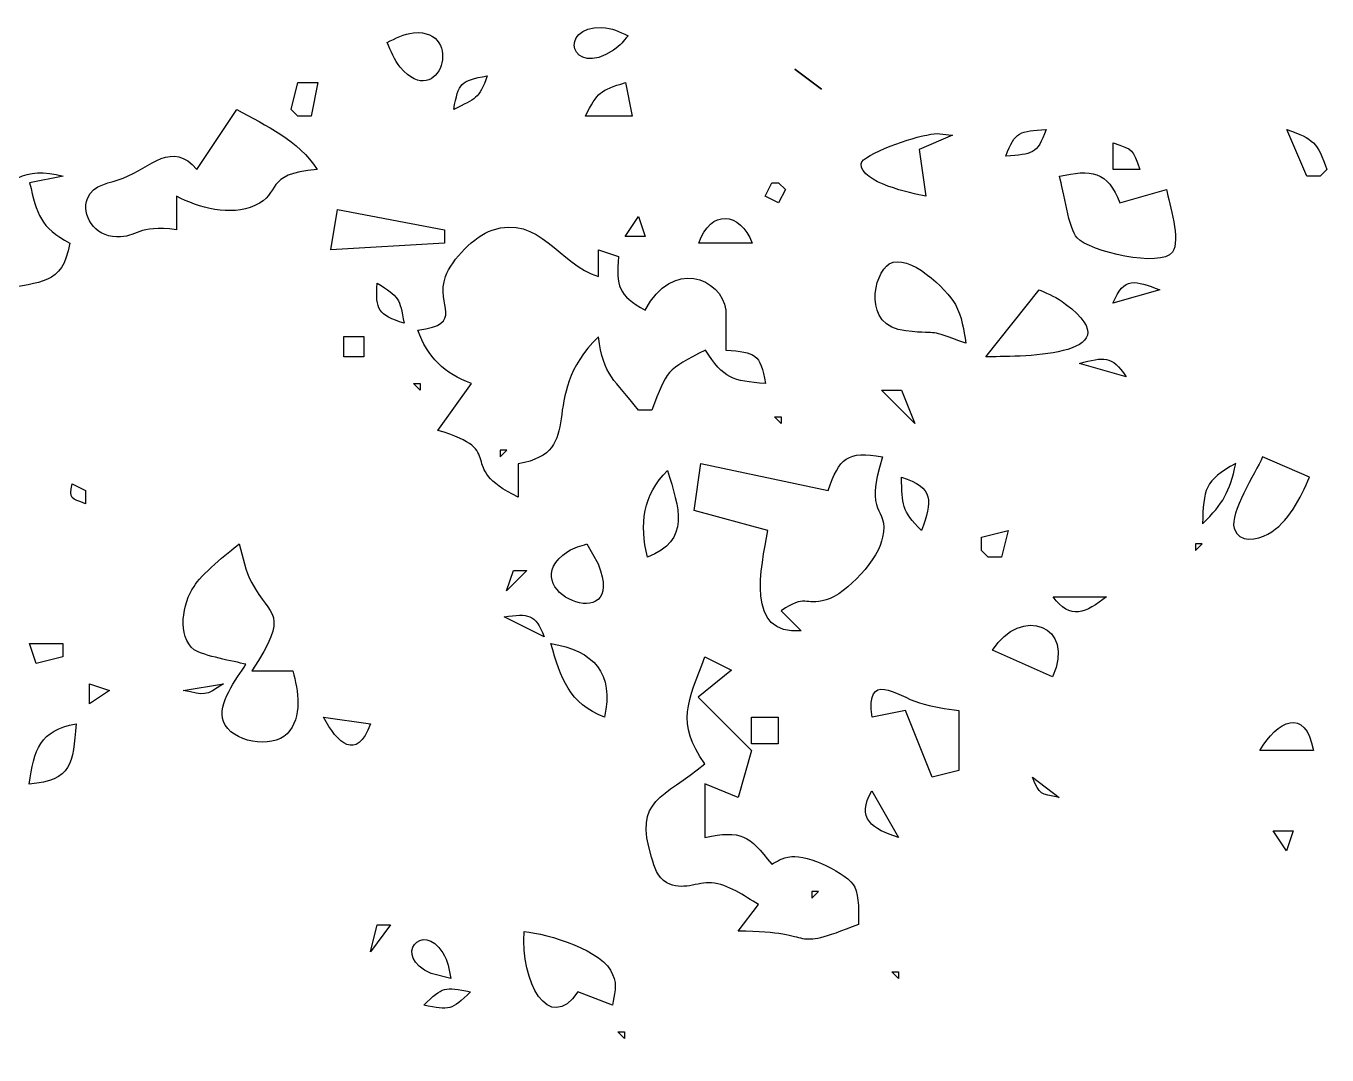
# Model space of a CAD drawing. Header units: centimetres. Extents: x -10.8 to 7.5, y -7.5 to 7.5.
# Drawn here: x 4.005 to 5.359, y 0.414 to 1.484 of the extents above; entities that cross this region are included whole.
import ezdxf

# ---------------------------------------------------------------- set-up
doc = ezdxf.new("R2010")
doc.units = ezdxf.units.CM
doc.header["$MEASUREMENT"] = 0
doc.layers.add('Layer 1', color=7, linetype='Continuous')

msp = doc.modelspace()

# ---------------------------------------------------------------- linework, layer by layer
at = {"layer": 'Layer 1'}
for points, knots in [([(4.39442, 1.44162), (4.43472, 1.39346), (4.46262, 1.48212), (4.40813, 1.47732), (4.40813, 1.47732), (4.39797, 1.47642), (4.38955, 1.47133), (4.38057, 1.4673), (4.38057, 1.4673), (4.38468, 1.45853), (4.38816, 1.44921), (4.39442, 1.44162)], [0, 0, 0, 0, 0.25, 0.25, 0.25, 0.25, 0.5, 0.5, 0.5, 0.5, 1, 1, 1, 1]), ([(4.60388, 1.48289), (4.55809, 1.48442), (4.57152, 1.42958), (4.61613, 1.45923), (4.61613, 1.45923), (4.62448, 1.4648), (4.62573, 1.46814), (4.63158, 1.47426), (4.63158, 1.47426), (4.6217, 1.47837), (4.6153, 1.48254), (4.60388, 1.48289)], [0, 0, 0, 0, 0.25, 0.25, 0.25, 0.25, 0.5, 0.5, 0.5, 0.5, 1, 1, 1, 1]), ([(4.80496, 1.43946), (4.80496, 1.43946), (4.8328, 1.41858), (4.8328, 1.41858), (4.8328, 1.41858), (4.8328, 1.41858), (4.80496, 1.43946), (4.80496, 1.43946)], [0, 0, 0, 0, 0.3333333, 0.3333333, 0.3333333, 0.3333333, 1, 1, 1, 1]), ([(4.28779, 1.4255), (4.28779, 1.4255), (4.28083, 1.39766), (4.28083, 1.39766), (4.28083, 1.39766), (4.28083, 1.39766), (4.28779, 1.3907), (4.28779, 1.3907), (4.28779, 1.3907), (4.28779, 1.3907), (4.30171, 1.3907), (4.30171, 1.3907), (4.30171, 1.3907), (4.30171, 1.3907), (4.30867, 1.4255), (4.30867, 1.4255), (4.30867, 1.4255), (4.30867, 1.4255), (4.28779, 1.4255), (4.28779, 1.4255)], [0, 0, 0, 0, 0.1666667, 0.1666667, 0.1666667, 0.1666667, 0.3333333, 0.3333333, 0.3333333, 0.3333333, 0.5, 0.5, 0.5, 0.5, 0.6666667, 0.6666667, 0.6666667, 0.6666667, 1, 1, 1, 1]), ([(4.45008, 1.39771), (4.4727, 1.40885), (4.47639, 1.40836), (4.48488, 1.43251), (4.48488, 1.43251), (4.45704, 1.42764), (4.45495, 1.42555), (4.45008, 1.39771)], [0, 0, 0, 0, 0.3333333, 0.3333333, 0.3333333, 0.3333333, 1, 1, 1, 1]), ([(4.58704, 1.3907), (4.58704, 1.3907), (4.63576, 1.3907), (4.63576, 1.3907), (4.63576, 1.3907), (4.63576, 1.3907), (4.6288, 1.4255), (4.6288, 1.4255), (4.6288, 1.4255), (4.60187, 1.41736), (4.59992, 1.41576), (4.58704, 1.3907)], [0, 0, 0, 0, 0.25, 0.25, 0.25, 0.25, 0.5, 0.5, 0.5, 0.5, 1, 1, 1, 1]), ([(4.18252, 1.33505), (4.1574, 1.36595), (4.13464, 1.33749), (4.10597, 1.326), (4.10597, 1.326), (4.09316, 1.32092), (4.07444, 1.31995), (4.06881, 1.30505), (4.06881, 1.30505), (4.06227, 1.28793), (4.07591, 1.26538), (4.09915, 1.26489), (4.09915, 1.26489), (4.12135, 1.2644), (4.12031, 1.27783), (4.16165, 1.27241), (4.16165, 1.27241), (4.16165, 1.27241), (4.16165, 1.30721), (4.16165, 1.30721), (4.16165, 1.30721), (4.18413, 1.29538), (4.21816, 1.28605), (4.24308, 1.29747), (4.24308, 1.29747), (4.27182, 1.31055), (4.25108, 1.33039), (4.3078, 1.33505), (4.3078, 1.33505), (4.28866, 1.36567), (4.25456, 1.38036), (4.22429, 1.39768), (4.22429, 1.39768), (4.22429, 1.39768), (4.18253, 1.33505), (4.18253, 1.33505), (4.18253, 1.33505), (4.18253, 1.33505), (4.18252, 1.33505), (4.18252, 1.33505)], [0, 0, 0, 0, 0.0909091, 0.0909091, 0.0909091, 0.0909091, 0.1818182, 0.1818182, 0.1818182, 0.1818182, 0.2727273, 0.2727273, 0.2727273, 0.2727273, 0.3636364, 0.3636364, 0.3636364, 0.3636364, 0.4545455, 0.4545455, 0.4545455, 0.4545455, 0.5454545, 0.5454545, 0.5454545, 0.5454545, 0.6363636, 0.6363636, 0.6363636, 0.6363636, 0.7272727, 0.7272727, 0.7272727, 0.7272727, 0.8181818, 0.8181818, 0.8181818, 0.8181818, 1, 1, 1, 1]), ([(4.94236, 1.37083), (4.93178, 1.36986), (4.87416, 1.35106), (4.87395, 1.34097), (4.87395, 1.34097), (4.87347, 1.32107), (4.92622, 1.31042), (4.94118, 1.30722), (4.94118, 1.30722), (4.94118, 1.30722), (4.93422, 1.35594), (4.93422, 1.35594), (4.93422, 1.35594), (4.93422, 1.35594), (4.96902, 1.37083), (4.96902, 1.37083), (4.96902, 1.37083), (4.95851, 1.37166), (4.95371, 1.37389), (4.94237, 1.37083), (4.94237, 1.37083), (4.94237, 1.37083), (4.94236, 1.37083), (4.94236, 1.37083)], [0, 0, 0, 0, 0.1428571, 0.1428571, 0.1428571, 0.1428571, 0.2857143, 0.2857143, 0.2857143, 0.2857143, 0.4285714, 0.4285714, 0.4285714, 0.4285714, 0.5714286, 0.5714286, 0.5714286, 0.5714286, 0.7142857, 0.7142857, 0.7142857, 0.7142857, 1, 1, 1, 1]), ([(5.02469, 1.34898), (5.0519, 1.35128), (5.05712, 1.35016), (5.06645, 1.37682), (5.06645, 1.37682), (5.03924, 1.37452), (5.03402, 1.37564), (5.02469, 1.34898)], [0, 0, 0, 0, 0.3333333, 0.3333333, 0.3333333, 0.3333333, 1, 1, 1, 1]), ([(5.31699, 1.37682), (5.31699, 1.37682), (5.33787, 1.3281), (5.33787, 1.3281), (5.33787, 1.3281), (5.33787, 1.3281), (5.35178, 1.3281), (5.35178, 1.3281), (5.35178, 1.3281), (5.35178, 1.3281), (5.35874, 1.33506), (5.35874, 1.33506), (5.35874, 1.33506), (5.34858, 1.36325), (5.34517, 1.36666), (5.31698, 1.37682), (5.31698, 1.37682), (5.31698, 1.37682), (5.31699, 1.37682), (5.31699, 1.37682)], [0, 0, 0, 0, 0.1666667, 0.1666667, 0.1666667, 0.1666667, 0.3333333, 0.3333333, 0.3333333, 0.3333333, 0.5, 0.5, 0.5, 0.5, 0.6666667, 0.6666667, 0.6666667, 0.6666667, 1, 1, 1, 1]), ([(5.13617, 1.3629), (5.13617, 1.3629), (5.13617, 1.33506), (5.13617, 1.33506), (5.13617, 1.33506), (5.13617, 1.33506), (5.16401, 1.33506), (5.16401, 1.33506), (5.16401, 1.33506), (5.15656, 1.35642), (5.15754, 1.35545), (5.13617, 1.3629)], [0, 0, 0, 0, 0.25, 0.25, 0.25, 0.25, 0.5, 0.5, 0.5, 0.5, 1, 1, 1, 1]), ([(3.98085, 1.2098), (4.01996, 1.21968), (4.04265, 1.21321), (4.05044, 1.25852), (4.05044, 1.25852), (4.01947, 1.27501), (4.01648, 1.28831), (4.00868, 1.32115), (4.00868, 1.32115), (4.00868, 1.32115), (4.04348, 1.32811), (4.04348, 1.32811), (4.04348, 1.32811), (3.96275, 1.3501), (3.96108, 1.26401), (3.98084, 1.2098), (3.98084, 1.2098), (3.98084, 1.2098), (3.98085, 1.2098), (3.98085, 1.2098)], [0, 0, 0, 0, 0.1666667, 0.1666667, 0.1666667, 0.1666667, 0.3333333, 0.3333333, 0.3333333, 0.3333333, 0.5, 0.5, 0.5, 0.5, 0.6666667, 0.6666667, 0.6666667, 0.6666667, 1, 1, 1, 1]), ([(5.08044, 1.32811), (5.08455, 1.31273), (5.09018, 1.27327), (5.09874, 1.26387), (5.09874, 1.26387), (5.11127, 1.25009), (5.1858, 1.23227), (5.19798, 1.24912), (5.19798, 1.24912), (5.20675, 1.26123), (5.19478, 1.29937), (5.19179, 1.31419), (5.19179, 1.31419), (5.19179, 1.31419), (5.14307, 1.30027), (5.14307, 1.30027), (5.14307, 1.30027), (5.13138, 1.33354), (5.11231, 1.33541), (5.08043, 1.32811), (5.08043, 1.32811), (5.08043, 1.32811), (5.08044, 1.32811), (5.08044, 1.32811)], [0, 0, 0, 0, 0.1428571, 0.1428571, 0.1428571, 0.1428571, 0.2857143, 0.2857143, 0.2857143, 0.2857143, 0.4285714, 0.4285714, 0.4285714, 0.4285714, 0.5714286, 0.5714286, 0.5714286, 0.5714286, 0.7142857, 0.7142857, 0.7142857, 0.7142857, 1, 1, 1, 1]), ([(4.78116, 1.32115), (4.78116, 1.32115), (4.7742, 1.30723), (4.7742, 1.30723), (4.7742, 1.30723), (4.7742, 1.30723), (4.78812, 1.30027), (4.78812, 1.30027), (4.78812, 1.30027), (4.78812, 1.30027), (4.79508, 1.31419), (4.79508, 1.31419), (4.79508, 1.31419), (4.79508, 1.31419), (4.78812, 1.32115), (4.78812, 1.32115), (4.78812, 1.32115), (4.78812, 1.32115), (4.78116, 1.32115), (4.78116, 1.32115)], [0, 0, 0, 0, 0.1666667, 0.1666667, 0.1666667, 0.1666667, 0.3333333, 0.3333333, 0.3333333, 0.3333333, 0.5, 0.5, 0.5, 0.5, 0.6666667, 0.6666667, 0.6666667, 0.6666667, 1, 1, 1, 1]), ([(4.32905, 1.29331), (4.32905, 1.29331), (4.32209, 1.25155), (4.32209, 1.25155), (4.32209, 1.25155), (4.32209, 1.25155), (4.4404, 1.25851), (4.4404, 1.25851), (4.4404, 1.25851), (4.4404, 1.25851), (4.4404, 1.27243), (4.4404, 1.27243), (4.4404, 1.27243), (4.4404, 1.27243), (4.32905, 1.29331), (4.32905, 1.29331)], [0, 0, 0, 0, 0.2, 0.2, 0.2, 0.2, 0.4, 0.4, 0.4, 0.4, 0.6, 0.6, 0.6, 0.6, 1, 1, 1, 1]), ([(4.48986, 1.27194), (4.47142, 1.26561), (4.4481, 1.24188), (4.44149, 1.22371), (4.44149, 1.22371), (4.43056, 1.1933), (4.46265, 1.17416), (4.41268, 1.16803), (4.41268, 1.16803), (4.42235, 1.13963), (4.44052, 1.12286), (4.46835, 1.11235), (4.46835, 1.11235), (4.46835, 1.11235), (4.43355, 1.06363), (4.43355, 1.06363), (4.43355, 1.06363), (4.50843, 1.04157), (4.44976, 1.02709), (4.51706, 0.99404), (4.51706, 0.99404), (4.51706, 0.99404), (4.51706, 1.02884), (4.51706, 1.02884), (4.51706, 1.02884), (4.59048, 1.04165), (4.53481, 1.09683), (4.60057, 1.16107), (4.60057, 1.16107), (4.60544, 1.12015), (4.6179, 1.11639), (4.64233, 1.08452), (4.64233, 1.08452), (4.64233, 1.08452), (4.65626, 1.08453), (4.65626, 1.08453), (4.65626, 1.08453), (4.67164, 1.12629), (4.6715, 1.12657), (4.71194, 1.14716), (4.71194, 1.14716), (4.73115, 1.11737), (4.73985, 1.11487), (4.77457, 1.11236), (4.77457, 1.11236), (4.76907, 1.14382), (4.76371, 1.14458), (4.7333, 1.14716), (4.7333, 1.14716), (4.7333, 1.14716), (4.7333, 1.18871), (4.7333, 1.18871), (4.7333, 1.18871), (4.72864, 1.2226), (4.67679, 1.24244), (4.6493, 1.18871), (4.6493, 1.18871), (4.62111, 1.20444), (4.61903, 1.21321), (4.62146, 1.24459), (4.62146, 1.24459), (4.62146, 1.24459), (4.60058, 1.25155), (4.60058, 1.25155), (4.60058, 1.25155), (4.60058, 1.25155), (4.60058, 1.22371), (4.60058, 1.22371), (4.60058, 1.22371), (4.56001, 1.23596), (4.53899, 1.28878), (4.48986, 1.27194)], [0, 0, 0, 0, 0.0526316, 0.0526316, 0.0526316, 0.0526316, 0.1052632, 0.1052632, 0.1052632, 0.1052632, 0.1578947, 0.1578947, 0.1578947, 0.1578947, 0.2105263, 0.2105263, 0.2105263, 0.2105263, 0.2631579, 0.2631579, 0.2631579, 0.2631579, 0.3157895, 0.3157895, 0.3157895, 0.3157895, 0.3684211, 0.3684211, 0.3684211, 0.3684211, 0.4210526, 0.4210526, 0.4210526, 0.4210526, 0.4736842, 0.4736842, 0.4736842, 0.4736842, 0.5263158, 0.5263158, 0.5263158, 0.5263158, 0.5789474, 0.5789474, 0.5789474, 0.5789474, 0.6315789, 0.6315789, 0.6315789, 0.6315789, 0.6842105, 0.6842105, 0.6842105, 0.6842105, 0.7368421, 0.7368421, 0.7368421, 0.7368421, 0.7894737, 0.7894737, 0.7894737, 0.7894737, 0.8421053, 0.8421053, 0.8421053, 0.8421053, 0.8947368, 0.8947368, 0.8947368, 0.8947368, 1, 1, 1, 1]), ([(4.62837, 1.26547), (4.62837, 1.26547), (4.64925, 1.26547), (4.64925, 1.26547), (4.64925, 1.26547), (4.64925, 1.26547), (4.64229, 1.28635), (4.64229, 1.28635), (4.64229, 1.28635), (4.64229, 1.28635), (4.62837, 1.26547), (4.62837, 1.26547)], [0, 0, 0, 0, 0.25, 0.25, 0.25, 0.25, 0.5, 0.5, 0.5, 0.5, 1, 1, 1, 1]), ([(4.70492, 1.25851), (4.70492, 1.25851), (4.7606, 1.25851), (4.7606, 1.25851), (4.7606, 1.25851), (4.7478, 1.29129), (4.71738, 1.294), (4.70493, 1.25851), (4.70493, 1.25851), (4.70493, 1.25851), (4.70492, 1.25851), (4.70492, 1.25851)], [0, 0, 0, 0, 0.25, 0.25, 0.25, 0.25, 0.5, 0.5, 0.5, 0.5, 1, 1, 1, 1]), ([(4.972, 1.19449), (4.96309, 1.21077), (4.92328, 1.24884), (4.90324, 1.2368), (4.90324, 1.2368), (4.88716, 1.22713), (4.87429, 1.17201), (4.92043, 1.16707), (4.92043, 1.16707), (4.95989, 1.16282), (4.93978, 1.17006), (4.98293, 1.1542), (4.98293, 1.1542), (4.9807, 1.16812), (4.97896, 1.1819), (4.972, 1.1945), (4.972, 1.1945), (4.972, 1.1945), (4.972, 1.19449), (4.972, 1.19449)], [0, 0, 0, 0, 0.1666667, 0.1666667, 0.1666667, 0.1666667, 0.3333333, 0.3333333, 0.3333333, 0.3333333, 0.5, 0.5, 0.5, 0.5, 0.6666667, 0.6666667, 0.6666667, 0.6666667, 1, 1, 1, 1]), ([(5.13602, 1.19595), (5.13602, 1.19595), (5.18474, 1.20987), (5.18474, 1.20987), (5.18474, 1.20987), (5.1592, 1.2194), (5.1473, 1.22435), (5.13602, 1.19595)], [0, 0, 0, 0, 0.3333333, 0.3333333, 0.3333333, 0.3333333, 1, 1, 1, 1]), ([(4.37043, 1.21683), (4.36834, 1.18851), (4.37127, 1.18405), (4.39827, 1.17507), (4.39827, 1.17507), (4.39375, 1.20159), (4.39305, 1.20235), (4.37043, 1.21683)], [0, 0, 0, 0, 0.3333333, 0.3333333, 0.3333333, 0.3333333, 1, 1, 1, 1]), ([(5.08679, 1.19505), (5.07698, 1.2025), (5.07016, 1.205), (5.05937, 1.20987), (5.05937, 1.20987), (5.05937, 1.20987), (5.0037, 1.14028), (5.0037, 1.14028), (5.0037, 1.14028), (5.03307, 1.14028), (5.1614, 1.13889), (5.0868, 1.19505), (5.0868, 1.19505), (5.0868, 1.19505), (5.08679, 1.19505), (5.08679, 1.19505)], [0, 0, 0, 0, 0.2, 0.2, 0.2, 0.2, 0.4, 0.4, 0.4, 0.4, 0.6, 0.6, 0.6, 0.6, 1, 1, 1, 1]), ([(4.33555, 1.16115), (4.33555, 1.16115), (4.33555, 1.14027), (4.33555, 1.14027), (4.33555, 1.14027), (4.33555, 1.14027), (4.35643, 1.14028), (4.35643, 1.14028), (4.35643, 1.14028), (4.35643, 1.14028), (4.35643, 1.16116), (4.35643, 1.16116), (4.35643, 1.16116), (4.35643, 1.16116), (4.33555, 1.16115), (4.33555, 1.16115)], [0, 0, 0, 0, 0.2, 0.2, 0.2, 0.2, 0.4, 0.4, 0.4, 0.4, 0.6, 0.6, 0.6, 0.6, 1, 1, 1, 1]), ([(5.10107, 1.13332), (5.10107, 1.13332), (5.14978, 1.1194), (5.14978, 1.1194), (5.14978, 1.1194), (5.13419, 1.14258), (5.12681, 1.13979), (5.10107, 1.13332)], [0, 0, 0, 0, 0.3333333, 0.3333333, 0.3333333, 0.3333333, 1, 1, 1, 1]), ([(4.40796, 1.11248), (4.40796, 1.11248), (4.41492, 1.10552), (4.41492, 1.10552), (4.41492, 1.10552), (4.41492, 1.10552), (4.41492, 1.11248), (4.41492, 1.11248), (4.41492, 1.11248), (4.41492, 1.11248), (4.40796, 1.11248), (4.40796, 1.11248)], [0, 0, 0, 0, 0.25, 0.25, 0.25, 0.25, 0.5, 0.5, 0.5, 0.5, 1, 1, 1, 1]), ([(4.89521, 1.10552), (4.89521, 1.10552), (4.93001, 1.07072), (4.93001, 1.07072), (4.93001, 1.07072), (4.93001, 1.07072), (4.91609, 1.10552), (4.91609, 1.10552), (4.91609, 1.10552), (4.91609, 1.10552), (4.89521, 1.10552), (4.89521, 1.10552)], [0, 0, 0, 0, 0.25, 0.25, 0.25, 0.25, 0.5, 0.5, 0.5, 0.5, 1, 1, 1, 1]), ([(4.78385, 1.07768), (4.78385, 1.07768), (4.79081, 1.07072), (4.79081, 1.07072), (4.79081, 1.07072), (4.79081, 1.07072), (4.79081, 1.07768), (4.79081, 1.07768), (4.79081, 1.07768), (4.79081, 1.07768), (4.78385, 1.07768), (4.78385, 1.07768)], [0, 0, 0, 0, 0.25, 0.25, 0.25, 0.25, 0.5, 0.5, 0.5, 0.5, 1, 1, 1, 1]), ([(4.50542, 1.04288), (4.50542, 1.04288), (4.49846, 1.03592), (4.49846, 1.03592), (4.49846, 1.03592), (4.49846, 1.03592), (4.49846, 1.04288), (4.49846, 1.04288), (4.49846, 1.04288), (4.49846, 1.04288), (4.50542, 1.04288), (4.50542, 1.04288)], [0, 0, 0, 0, 0.25, 0.25, 0.25, 0.25, 0.5, 0.5, 0.5, 0.5, 1, 1, 1, 1]), ([(4.83952, 1.00113), (4.83952, 1.00113), (4.70729, 1.02897), (4.70729, 1.02897), (4.70729, 1.02897), (4.70729, 1.02897), (4.70033, 0.98025), (4.70033, 0.98025), (4.70033, 0.98025), (4.70033, 0.98025), (4.77688, 0.95937), (4.77688, 0.95937), (4.77688, 0.95937), (4.76999, 0.92109), (4.75294, 0.85004), (4.81168, 0.85498), (4.81168, 0.85498), (4.81168, 0.85498), (4.7908, 0.87586), (4.7908, 0.87586), (4.7908, 0.87586), (4.81641, 0.89354), (4.81467, 0.88066), (4.83757, 0.8872), (4.83757, 0.8872), (4.8588, 0.89319), (4.89325, 0.93084), (4.89624, 0.95241), (4.89624, 0.95241), (4.90341, 0.98589), (4.8755, 0.97294), (4.89624, 1.03592), (4.89624, 1.03592), (4.85949, 1.04323), (4.85128, 1.03439), (4.83952, 1.00112), (4.83952, 1.00112), (4.83952, 1.00112), (4.83952, 1.00113), (4.83952, 1.00113)], [0, 0, 0, 0, 0.0909091, 0.0909091, 0.0909091, 0.0909091, 0.1818182, 0.1818182, 0.1818182, 0.1818182, 0.2727273, 0.2727273, 0.2727273, 0.2727273, 0.3636364, 0.3636364, 0.3636364, 0.3636364, 0.4545455, 0.4545455, 0.4545455, 0.4545455, 0.5454545, 0.5454545, 0.5454545, 0.5454545, 0.6363636, 0.6363636, 0.6363636, 0.6363636, 0.7272727, 0.7272727, 0.7272727, 0.7272727, 0.8181818, 0.8181818, 0.8181818, 0.8181818, 1, 1, 1, 1]), ([(5.26397, 1.02896), (5.25673, 0.99869), (5.25137, 0.98818), (5.22917, 0.96633), (5.22917, 0.96633), (5.23042, 1.00168), (5.23098, 1.01198), (5.26397, 1.02896)], [0, 0, 0, 0, 0.3333333, 0.3333333, 0.3333333, 0.3333333, 1, 1, 1, 1]), ([(5.34048, 1.01505), (5.33143, 0.99355), (5.31884, 0.96738), (5.29733, 0.95569), (5.29733, 0.95569), (5.2862, 0.94964), (5.26713, 0.94574), (5.26212, 0.96168), (5.26212, 0.96168), (5.25725, 0.9772), (5.28425, 1.01923), (5.29177, 1.03594), (5.29177, 1.03594), (5.29177, 1.03594), (5.34049, 1.01506), (5.34049, 1.01506), (5.34049, 1.01506), (5.34049, 1.01506), (5.34048, 1.01505), (5.34048, 1.01505)], [0, 0, 0, 0, 0.1666667, 0.1666667, 0.1666667, 0.1666667, 0.3333333, 0.3333333, 0.3333333, 0.3333333, 0.5, 0.5, 0.5, 0.5, 0.6666667, 0.6666667, 0.6666667, 0.6666667, 1, 1, 1, 1]), ([(4.65155, 0.93153), (4.697, 0.94907), (4.68433, 0.9831), (4.67243, 1.022), (4.67243, 1.022), (4.64661, 0.99597), (4.64327, 0.96632), (4.65155, 0.93153)], [0, 0, 0, 0, 0.3333333, 0.3333333, 0.3333333, 0.3333333, 1, 1, 1, 1]), ([(4.06682, 0.98721), (4.06682, 0.98721), (4.06682, 1.00113), (4.06682, 1.00113), (4.06682, 1.00113), (4.06682, 1.00113), (4.0529, 1.00809), (4.0529, 1.00809), (4.0529, 1.00809), (4.04928, 0.99187), (4.05206, 0.99299), (4.06682, 0.98721)], [0, 0, 0, 0, 0.25, 0.25, 0.25, 0.25, 0.5, 0.5, 0.5, 0.5, 1, 1, 1, 1]), ([(4.91596, 1.01504), (4.91701, 0.98567), (4.91568, 0.9808), (4.93684, 0.95936), (4.93684, 0.95936), (4.94797, 0.99054), (4.9502, 1.00355), (4.91596, 1.01504)], [0, 0, 0, 0, 0.3333333, 0.3333333, 0.3333333, 0.3333333, 1, 1, 1, 1]), ([(4.99928, 0.95241), (4.99928, 0.95241), (4.99928, 0.93849), (4.99928, 0.93849), (4.99928, 0.93849), (4.99928, 0.93849), (5.00624, 0.93153), (5.00624, 0.93153), (5.00624, 0.93153), (5.00624, 0.93153), (5.02016, 0.93153), (5.02016, 0.93153), (5.02016, 0.93153), (5.02016, 0.93153), (5.02712, 0.95937), (5.02712, 0.95937), (5.02712, 0.95937), (5.02712, 0.95937), (4.99928, 0.95241), (4.99928, 0.95241)], [0, 0, 0, 0, 0.1666667, 0.1666667, 0.1666667, 0.1666667, 0.3333333, 0.3333333, 0.3333333, 0.3333333, 0.5, 0.5, 0.5, 0.5, 0.6666667, 0.6666667, 0.6666667, 0.6666667, 1, 1, 1, 1]), ([(4.17979, 0.90119), (4.16754, 0.88428), (4.16218, 0.84885), (4.17979, 0.83528), (4.17979, 0.83528), (4.19044, 0.8286), (4.22085, 0.82345), (4.23372, 0.82018), (4.23372, 0.82018), (4.22419, 0.80515), (4.20331, 0.77905), (4.21027, 0.76047), (4.21027, 0.76047), (4.2182, 0.73924), (4.26114, 0.7318), (4.27652, 0.7478), (4.27652, 0.7478), (4.29315, 0.7652), (4.28807, 0.79283), (4.28243, 0.81322), (4.28243, 0.81322), (4.28243, 0.81322), (4.24006, 0.81322), (4.24006, 0.81322), (4.24006, 0.81322), (4.28036, 0.87544), (4.25906, 0.86799), (4.24006, 0.90488), (4.24006, 0.90488), (4.23296, 0.91713), (4.2306, 0.93209), (4.22677, 0.94545), (4.22677, 0.94545), (4.21501, 0.93612), (4.18613, 0.91295), (4.17979, 0.90119)], [0, 0, 0, 0, 0.1, 0.1, 0.1, 0.1, 0.2, 0.2, 0.2, 0.2, 0.3, 0.3, 0.3, 0.3, 0.4, 0.4, 0.4, 0.4, 0.5, 0.5, 0.5, 0.5, 0.6, 0.6, 0.6, 0.6, 0.7, 0.7, 0.7, 0.7, 0.8, 0.8, 0.8, 0.8, 1, 1, 1, 1]), ([(4.56882, 0.93759), (4.5073, 0.89764), (4.63215, 0.84545), (4.60035, 0.92458), (4.60035, 0.92458), (4.60035, 0.92458), (4.58866, 0.94546), (4.58866, 0.94546), (4.58866, 0.94546), (4.58135, 0.94289), (4.57599, 0.94226), (4.56883, 0.9376), (4.56883, 0.9376), (4.56883, 0.9376), (4.56882, 0.93759), (4.56882, 0.93759)], [0, 0, 0, 0, 0.2, 0.2, 0.2, 0.2, 0.4, 0.4, 0.4, 0.4, 0.6, 0.6, 0.6, 0.6, 1, 1, 1, 1]), ([(5.22886, 0.94545), (5.22886, 0.94545), (5.2219, 0.93849), (5.2219, 0.93849), (5.2219, 0.93849), (5.2219, 0.93849), (5.2219, 0.94545), (5.2219, 0.94545), (5.2219, 0.94545), (5.2219, 0.94545), (5.22886, 0.94545), (5.22886, 0.94545)], [0, 0, 0, 0, 0.25, 0.25, 0.25, 0.25, 0.5, 0.5, 0.5, 0.5, 1, 1, 1, 1]), ([(4.51203, 0.91761), (4.51203, 0.91761), (4.50507, 0.89673), (4.50507, 0.89673), (4.50507, 0.89673), (4.50507, 0.89673), (4.52595, 0.91761), (4.52595, 0.91761), (4.52595, 0.91761), (4.52595, 0.91761), (4.51203, 0.91761), (4.51203, 0.91761)], [0, 0, 0, 0, 0.25, 0.25, 0.25, 0.25, 0.5, 0.5, 0.5, 0.5, 1, 1, 1, 1]), ([(5.01063, 0.83482), (5.01063, 0.83482), (5.07326, 0.80698), (5.07326, 0.80698), (5.07326, 0.80698), (5.09741, 0.86085), (5.04048, 0.88152), (5.01063, 0.83482)], [0, 0, 0, 0, 0.3333333, 0.3333333, 0.3333333, 0.3333333, 1, 1, 1, 1]), ([(5.07363, 0.89053), (5.09152, 0.86555), (5.10808, 0.87362), (5.12931, 0.89053), (5.12931, 0.89053), (5.12931, 0.89053), (5.07363, 0.89053), (5.07363, 0.89053)], [0, 0, 0, 0, 0.3333333, 0.3333333, 0.3333333, 0.3333333, 1, 1, 1, 1]), ([(4.50252, 0.86962), (4.50252, 0.86962), (4.54428, 0.84874), (4.54428, 0.84874), (4.54428, 0.84874), (4.53454, 0.87352), (4.52779, 0.87268), (4.50252, 0.86962)], [0, 0, 0, 0, 0.3333333, 0.3333333, 0.3333333, 0.3333333, 1, 1, 1, 1]), ([(4.00848, 0.84173), (4.00848, 0.84173), (4.01544, 0.82085), (4.01544, 0.82085), (4.01544, 0.82085), (4.01544, 0.82085), (4.04328, 0.82781), (4.04328, 0.82781), (4.04328, 0.82781), (4.04328, 0.82781), (4.04328, 0.84173), (4.04328, 0.84173), (4.04328, 0.84173), (4.04328, 0.84173), (4.00848, 0.84173), (4.00848, 0.84173)], [0, 0, 0, 0, 0.2, 0.2, 0.2, 0.2, 0.4, 0.4, 0.4, 0.4, 0.6, 0.6, 0.6, 0.6, 1, 1, 1, 1]), ([(4.55119, 0.84173), (4.56142, 0.80582), (4.57012, 0.77916), (4.60686, 0.76518), (4.60686, 0.76518), (4.61709, 0.81069), (4.59579, 0.8345), (4.55119, 0.84173)], [0, 0, 0, 0, 0.3333333, 0.3333333, 0.3333333, 0.3333333, 1, 1, 1, 1]), ([(4.71133, 0.82782), (4.69386, 0.78112), (4.68092, 0.75969), (4.71133, 0.71647), (4.71133, 0.71647), (4.6686, 0.68098), (4.63693, 0.68028), (4.65586, 0.61932), (4.65586, 0.61932), (4.6592, 0.60874), (4.66129, 0.59886), (4.6718, 0.59273), (4.6718, 0.59273), (4.68739, 0.58389), (4.70374, 0.5937), (4.71829, 0.59273), (4.71829, 0.59273), (4.73534, 0.59141), (4.7526, 0.57895), (4.767, 0.57032), (4.767, 0.57032), (4.767, 0.57032), (4.74612, 0.54248), (4.74612, 0.54248), (4.74612, 0.54248), (4.83513, 0.54213), (4.79414, 0.51944), (4.87138, 0.54944), (4.87138, 0.54944), (4.87124, 0.56009), (4.87201, 0.57881), (4.86741, 0.5882), (4.86741, 0.5882), (4.8601, 0.60316), (4.81772, 0.62188), (4.80178, 0.62021), (4.80178, 0.62021), (4.79037, 0.61896), (4.78647, 0.61457), (4.7809, 0.61207), (4.7809, 0.61207), (4.75717, 0.64248), (4.74937, 0.64784), (4.71131, 0.63991), (4.71131, 0.63991), (4.71131, 0.63991), (4.71131, 0.69559), (4.71131, 0.69559), (4.71131, 0.69559), (4.71131, 0.69559), (4.74611, 0.68167), (4.74611, 0.68167), (4.74611, 0.68167), (4.74611, 0.68167), (4.76003, 0.73039), (4.76003, 0.73039), (4.76003, 0.73039), (4.76003, 0.73039), (4.70435, 0.78607), (4.70435, 0.78607), (4.70435, 0.78607), (4.70435, 0.78607), (4.73915, 0.81391), (4.73915, 0.81391), (4.73915, 0.81391), (4.73915, 0.81391), (4.71131, 0.82783), (4.71131, 0.82783), (4.71131, 0.82783), (4.71131, 0.82783), (4.71133, 0.82782), (4.71133, 0.82782)], [0, 0, 0, 0, 0.0526316, 0.0526316, 0.0526316, 0.0526316, 0.1052632, 0.1052632, 0.1052632, 0.1052632, 0.1578947, 0.1578947, 0.1578947, 0.1578947, 0.2105263, 0.2105263, 0.2105263, 0.2105263, 0.2631579, 0.2631579, 0.2631579, 0.2631579, 0.3157895, 0.3157895, 0.3157895, 0.3157895, 0.3684211, 0.3684211, 0.3684211, 0.3684211, 0.4210526, 0.4210526, 0.4210526, 0.4210526, 0.4736842, 0.4736842, 0.4736842, 0.4736842, 0.5263158, 0.5263158, 0.5263158, 0.5263158, 0.5789474, 0.5789474, 0.5789474, 0.5789474, 0.6315789, 0.6315789, 0.6315789, 0.6315789, 0.6842105, 0.6842105, 0.6842105, 0.6842105, 0.7368421, 0.7368421, 0.7368421, 0.7368421, 0.7894737, 0.7894737, 0.7894737, 0.7894737, 0.8421053, 0.8421053, 0.8421053, 0.8421053, 0.8947368, 0.8947368, 0.8947368, 0.8947368, 1, 1, 1, 1]), ([(4.93466, 0.78), (4.90981, 0.788), (4.87871, 0.81424), (4.88532, 0.76518), (4.88532, 0.76518), (4.88532, 0.76518), (4.92012, 0.77214), (4.92012, 0.77214), (4.92012, 0.77214), (4.92012, 0.77214), (4.94796, 0.70255), (4.94796, 0.70255), (4.94796, 0.70255), (4.94796, 0.70255), (4.9758, 0.70951), (4.9758, 0.70951), (4.9758, 0.70951), (4.9758, 0.70951), (4.9758, 0.77214), (4.9758, 0.77214), (4.9758, 0.77214), (4.96195, 0.77402), (4.94803, 0.77569), (4.93467, 0.78), (4.93467, 0.78), (4.93467, 0.78), (4.93466, 0.78), (4.93466, 0.78)], [0, 0, 0, 0, 0.125, 0.125, 0.125, 0.125, 0.25, 0.25, 0.25, 0.25, 0.375, 0.375, 0.375, 0.375, 0.5, 0.5, 0.5, 0.5, 0.625, 0.625, 0.625, 0.625, 0.75, 0.75, 0.75, 0.75, 1, 1, 1, 1]), ([(4.07106, 0.79998), (4.07106, 0.79998), (4.07106, 0.7791), (4.07106, 0.7791), (4.07106, 0.7791), (4.07106, 0.7791), (4.09194, 0.79302), (4.09194, 0.79302), (4.09194, 0.79302), (4.09194, 0.79302), (4.07106, 0.79998), (4.07106, 0.79998)], [0, 0, 0, 0, 0.25, 0.25, 0.25, 0.25, 0.5, 0.5, 0.5, 0.5, 1, 1, 1, 1]), ([(4.16851, 0.79302), (4.1912, 0.78815), (4.19113, 0.78662), (4.21027, 0.79998), (4.21027, 0.79998), (4.21027, 0.79998), (4.16851, 0.79302), (4.16851, 0.79302)], [0, 0, 0, 0, 0.3333333, 0.3333333, 0.3333333, 0.3333333, 1, 1, 1, 1]), ([(5.28887, 0.73038), (5.28887, 0.73038), (5.34455, 0.73038), (5.34455, 0.73038), (5.34455, 0.73038), (5.33655, 0.77652), (5.30648, 0.76128), (5.28888, 0.73038), (5.28888, 0.73038), (5.28888, 0.73038), (5.28887, 0.73038), (5.28887, 0.73038)], [0, 0, 0, 0, 0.25, 0.25, 0.25, 0.25, 0.5, 0.5, 0.5, 0.5, 1, 1, 1, 1]), ([(4.00828, 0.69558), (4.05324, 0.69934), (4.05345, 0.71646), (4.057, 0.75821), (4.057, 0.75821), (4.01928, 0.75181), (4.01316, 0.73093), (4.00828, 0.69558)], [0, 0, 0, 0, 0.3333333, 0.3333333, 0.3333333, 0.3333333, 1, 1, 1, 1]), ([(4.31455, 0.76518), (4.32854, 0.73811), (4.34921, 0.71862), (4.36327, 0.75822), (4.36327, 0.75822), (4.36327, 0.75822), (4.31455, 0.76518), (4.31455, 0.76518)], [0, 0, 0, 0, 0.3333333, 0.3333333, 0.3333333, 0.3333333, 1, 1, 1, 1]), ([(4.75995, 0.76518), (4.75995, 0.76518), (4.75995, 0.73734), (4.75995, 0.73734), (4.75995, 0.73734), (4.75995, 0.73734), (4.78779, 0.73734), (4.78779, 0.73734), (4.78779, 0.73734), (4.78779, 0.73734), (4.78779, 0.76518), (4.78779, 0.76518), (4.78779, 0.76518), (4.78779, 0.76518), (4.75995, 0.76518), (4.75995, 0.76518)], [0, 0, 0, 0, 0.2, 0.2, 0.2, 0.2, 0.4, 0.4, 0.4, 0.4, 0.6, 0.6, 0.6, 0.6, 1, 1, 1, 1]), ([(5.05213, 0.70254), (5.05999, 0.68368), (5.05999, 0.68549), (5.07997, 0.68166), (5.07997, 0.68166), (5.07997, 0.68166), (5.05213, 0.70254), (5.05213, 0.70254)], [0, 0, 0, 0, 0.3333333, 0.3333333, 0.3333333, 0.3333333, 1, 1, 1, 1]), ([(4.91294, 0.63991), (4.91294, 0.63991), (4.8851, 0.68863), (4.8851, 0.68863), (4.8851, 0.68863), (4.86833, 0.65954), (4.88573, 0.64841), (4.91294, 0.63991)], [0, 0, 0, 0, 0.3333333, 0.3333333, 0.3333333, 0.3333333, 1, 1, 1, 1]), ([(5.30267, 0.64686), (5.30267, 0.64686), (5.31659, 0.62598), (5.31659, 0.62598), (5.31659, 0.62598), (5.31659, 0.62598), (5.32355, 0.64686), (5.32355, 0.64686), (5.32355, 0.64686), (5.32355, 0.64686), (5.30267, 0.64686), (5.30267, 0.64686)], [0, 0, 0, 0, 0.25, 0.25, 0.25, 0.25, 0.5, 0.5, 0.5, 0.5, 1, 1, 1, 1]), ([(3.48041, 0.23598), (3.4532, 0.27941), (3.38173, 0.29416), (3.32925, 0.34093), (3.32925, 0.34093), (3.2813, 0.38359), (3.28694, 0.39855), (3.25889, 0.43022), (3.25889, 0.43022), (3.23342, 0.45903), (3.21512, 0.45423), (3.19793, 0.47079), (3.19793, 0.47079), (3.19125, 0.47719), (3.1664, 0.52716), (3.1172, 0.56794), (3.1172, 0.56794), (3.07231, 0.6051), (2.96368, 0.61373), (2.90869, 0.59814), (2.90869, 0.59814), (2.90869, 0.59814), (2.93653, 0.53551), (2.93653, 0.53551), (2.93653, 0.53551), (2.85977, 0.56745), (2.85309, 0.52876), (2.82226, 0.51985), (2.82226, 0.51985), (2.80563, 0.51338), (2.79735, 0.52326), (2.77647, 0.51985), (2.77647, 0.51985), (2.77647, 0.51985), (2.74863, 0.51338), (2.74863, 0.51338), (2.74863, 0.51338), (2.683, 0.49563), (2.72163, 0.49932), (2.67904, 0.47288), (2.67904, 0.47288), (2.67904, 0.47288), (2.686, 0.50768), (2.686, 0.50768), (2.686, 0.50768), (2.65232, 0.49174), (2.65475, 0.48186), (2.61641, 0.49376), (2.61641, 0.49376), (2.60994, 0.44268), (2.65636, 0.36835), (2.69498, 0.33627), (2.69498, 0.33627), (2.73869, 0.30001), (2.76492, 0.29076), (2.79735, 0.34065), (2.79735, 0.34065), (2.81301, 0.29159), (2.86145, 0.30982), (2.90174, 0.31977), (2.90174, 0.31977), (2.88921, 0.30481), (2.87126, 0.28671), (2.8785, 0.26514), (2.8785, 0.26514), (2.8879, 0.23688), (2.93014, 0.23751), (2.95046, 0.25018), (2.95046, 0.25018), (2.95046, 0.25018), (2.91566, 0.28498), (2.91566, 0.28498), (2.91566, 0.28498), (2.91566, 0.28498), (2.93654, 0.2641), (2.93654, 0.2641), (2.93654, 0.2641), (2.93654, 0.2641), (3.02701, 0.27802), (3.02701, 0.27802), (3.02701, 0.27802), (2.99646, 0.22415), (2.97161, 0.26327), (2.95046, 0.20843), (2.95046, 0.20843), (2.95046, 0.20843), (2.91566, 0.21539), (2.91566, 0.21539), (2.91566, 0.21539), (2.93932, 0.16807), (2.97168, 0.1561), (3.02005, 0.17363), (3.02005, 0.17363), (3.03279, 0.11795), (3.03606, 0.11204), (3.08964, 0.09708), (3.08964, 0.09708), (3.08964, 0.09708), (3.0966, 0.15276), (3.0966, 0.15276), (3.0966, 0.15276), (3.0966, 0.15276), (3.12444, 0.13884), (3.12444, 0.13884), (3.12444, 0.13884), (3.1426, 0.15554), (3.14156, 0.15485), (3.1662, 0.15276), (3.1662, 0.15276), (3.1662, 0.15276), (3.15924, 0.09013), (3.15924, 0.09013), (3.15924, 0.09013), (3.10412, 0.09723), (3.10106, 0.05568), (3.11992, 0.03863), (3.11992, 0.03863), (3.13447, 0.02548), (3.15562, 0.03), (3.17163, 0.0204), (3.17163, 0.0204), (3.18972, 0.00954), (3.19216, -0.00918), (3.20984, -0.01955), (3.20984, -0.01955), (3.20984, -0.01955), (3.2413, -0.02992), (3.2413, -0.02992), (3.2413, -0.02992), (3.2413, -0.02992), (3.30073, -0.07286), (3.30073, -0.07286), (3.30073, -0.07286), (3.31521, -0.09075), (3.30804, -0.11051), (3.28417, -0.10585), (3.28417, -0.10585), (3.26517, -0.10202), (3.23114, -0.07391), (3.21492, -0.06159), (3.21492, -0.06159), (3.18576, -0.03953), (3.17852, -0.03563), (3.14533, -0.02123), (3.14533, -0.02123), (3.13259, -0.04949), (3.1319, -0.05547), (3.10357, -0.06995), (3.10357, -0.06995), (3.10357, -0.06995), (3.09661, -0.01427), (3.09661, -0.01427), (3.09661, -0.01427), (3.09661, -0.01427), (3.02702, -0.03515), (3.02702, -0.03515), (3.02702, -0.03515), (3.02702, -0.03515), (3.00614, -0.00731), (3.00614, -0.00731), (3.00614, -0.00731), (3.00614, -0.00731), (3.0131, -0.02819), (3.0131, -0.02819), (3.0131, -0.02819), (3.0131, -0.02819), (2.95047, -0.03515), (2.95047, -0.03515), (2.95047, -0.03515), (2.97281, -0.07148), (3.01818, -0.0625), (3.05486, -0.05603), (3.05486, -0.05603), (3.05486, -0.05603), (3.03398, -0.10475), (3.03398, -0.10475), (3.03398, -0.10475), (3.03398, -0.10475), (3.0852, -0.12389), (3.0852, -0.12389), (3.0852, -0.12389), (3.0852, -0.12389), (3.0978, -0.16739), (3.0978, -0.16739), (3.0978, -0.16739), (3.0978, -0.16739), (3.12445, -0.20915), (3.12445, -0.20915), (3.12445, -0.20915), (3.12445, -0.20915), (3.07573, -0.21611), (3.07573, -0.21611), (3.07573, -0.21611), (3.07573, -0.21611), (3.07573, -0.23003), (3.07573, -0.23003), (3.07573, -0.23003), (3.15416, -0.24896), (3.20309, -0.21375), (3.26364, -0.21834), (3.26364, -0.21834), (3.32996, -0.22342), (3.34903, -0.24346), (3.38195, -0.24653), (3.38195, -0.24653), (3.4244, -0.25036), (3.44514, -0.22983), (3.48634, -0.23004), (3.48634, -0.23004), (3.46365, -0.19378), (3.43247, -0.21271), (3.40568, -0.1951), (3.40568, -0.1951), (3.38251, -0.17986), (3.39301, -0.16197), (3.34715, -0.13956), (3.34715, -0.13956), (3.34715, -0.13956), (3.36803, -0.10476), (3.36803, -0.10476), (3.36803, -0.10476), (3.36803, -0.10476), (3.36104, -0.10475), (3.36104, -0.10475), (3.36104, -0.10475), (3.36104, -0.10475), (3.34712, -0.09083), (3.34712, -0.09083), (3.34712, -0.09083), (3.34712, -0.09083), (3.44455, -0.05137), (3.44455, -0.05137), (3.44455, -0.05137), (3.44455, -0.05137), (3.53502, -0.06299), (3.53502, -0.06299), (3.53502, -0.06299), (3.52556, -0.12034), (3.56126, -0.10635), (3.60461, -0.11867), (3.60461, -0.11867), (3.53954, -0.11895), (3.54204, -0.12417), (3.54198, -0.18826), (3.54198, -0.18826), (3.59139, -0.19404), (3.59035, -0.21032), (3.61157, -0.25089), (3.61157, -0.25089), (3.61157, -0.25089), (3.6742, -0.22305), (3.6742, -0.22305), (3.6742, -0.22305), (3.68346, -0.3122), (3.72299, -0.28729), (3.76467, -0.29153), (3.76467, -0.29153), (3.78151, -0.2932), (3.79752, -0.30106), (3.81339, -0.30656), (3.81339, -0.30656), (3.81722, -0.2987), (3.81791, -0.29431), (3.82411, -0.28652), (3.82411, -0.28652), (3.87053, -0.22827), (3.88146, -0.31853), (3.9246, -0.31095), (3.9246, -0.31095), (3.9491, -0.30664), (3.95849, -0.28235), (3.98069, -0.27768), (3.98069, -0.27768), (3.99739, -0.27427), (4.01041, -0.28561), (4.03609, -0.28304), (4.03609, -0.28304), (4.05544, -0.28116), (4.13874, -0.25889), (4.15169, -0.24734), (4.15169, -0.24734), (4.16568, -0.23481), (4.18649, -0.19257), (4.19616, -0.17434), (4.19616, -0.17434), (4.19616, -0.17434), (4.17528, -0.1465), (4.17528, -0.1465), (4.17528, -0.1465), (4.17528, -0.1465), (4.14744, -0.16042), (4.14744, -0.16042), (4.14744, -0.16042), (4.14744, -0.16042), (4.1583, -0.0911), (4.1583, -0.0911), (4.1583, -0.0911), (4.15218, -0.04948), (4.07562, -0.05672), (4.04305, -0.05602), (4.04305, -0.05602), (4.07256, 0.00543), (4.01285, 0.07628), (3.95954, 0.02053), (3.95954, 0.02053), (3.93678, 0.06243), (3.91493, 0.07189), (3.87603, 0.09708), (3.87603, 0.09708), (3.87603, 0.09708), (3.8134, 0.09012), (3.8134, 0.09012), (3.8134, 0.09012), (3.81493, 0.04245), (3.82335, 0.03472), (3.85516, -0.00035), (3.85516, -0.00035), (3.85516, -0.00035), (3.8482, -0.00731), (3.8482, -0.00731), (3.8482, -0.00731), (3.8482, -0.00731), (3.83428, 0.00661), (3.83428, 0.00661), (3.83428, 0.00661), (3.83428, 0.00661), (3.83428, 0.01357), (3.83428, 0.01357), (3.83428, 0.01357), (3.83428, 0.01357), (3.81341, 0.01356), (3.81341, 0.01356), (3.81341, 0.01356), (3.80965, 0.00215), (3.80659, -0.00982), (3.79998, -0.02005), (3.79998, -0.02005), (3.7956, -0.0268), (3.79065, -0.0323), (3.7846, -0.03759), (3.7846, -0.03759), (3.72377, -0.09027), (3.71229, 0.02672), (3.70206, 0.06228), (3.70206, 0.06228), (3.70206, 0.06228), (3.72294, 0.06924), (3.72294, 0.06924), (3.72294, 0.06924), (3.72294, 0.06924), (3.7299, 0.12492), (3.7299, 0.12492), (3.7299, 0.12492), (3.69684, 0.16139), (3.6848, 0.16612), (3.67422, 0.21539), (3.67422, 0.21539), (3.63894, 0.2211), (3.63253, 0.22889), (3.61159, 0.25715), (3.61159, 0.25715), (3.61159, 0.25715), (3.68814, 0.25019), (3.68814, 0.25019), (3.68814, 0.25019), (3.6857, 0.32201), (3.74208, 0.32612), (3.79949, 0.3337), (3.79949, 0.3337), (3.7974, 0.3463), (3.79747, 0.355), (3.78835, 0.3655), (3.78835, 0.3655), (3.77311, 0.38304), (3.70532, 0.3939), (3.68118, 0.39626), (3.68118, 0.39626), (3.6674, 0.39828), (3.6413, 0.40405), (3.62961, 0.39626), (3.62961, 0.39626), (3.61973, 0.38895), (3.61841, 0.37385), (3.61165, 0.36237), (3.61165, 0.36237), (3.59543, 0.33488), (3.59335, 0.35458), (3.56286, 0.29194), (3.56286, 0.29194), (3.56286, 0.29194), (3.5907, 0.25018), (3.5907, 0.25018), (3.5907, 0.25018), (3.56335, 0.24002), (3.56084, 0.23717), (3.5559, 0.20842), (3.5559, 0.20842), (3.61311, 0.20376), (3.60121, 0.18406), (3.61158, 0.13883), (3.61158, 0.13883), (3.57483, 0.1501), (3.57845, 0.16277), (3.56029, 0.16952), (3.56029, 0.16952), (3.51373, 0.18692), (3.50107, 0.12742), (3.49327, 0.09707), (3.49327, 0.09707), (3.45875, 0.15337), (3.51839, 0.17522), (3.4804, 0.23598), (3.4804, 0.23598), (3.4804, 0.23598), (3.48041, 0.23598), (3.48041, 0.23598)], [0, 0, 0, 0, 0.0095238, 0.0095238, 0.0095238, 0.0095238, 0.0190476, 0.0190476, 0.0190476, 0.0190476, 0.0285714, 0.0285714, 0.0285714, 0.0285714, 0.0380952, 0.0380952, 0.0380952, 0.0380952, 0.047619, 0.047619, 0.047619, 0.047619, 0.0571429, 0.0571429, 0.0571429, 0.0571429, 0.0666667, 0.0666667, 0.0666667, 0.0666667, 0.0761905, 0.0761905, 0.0761905, 0.0761905, 0.0857143, 0.0857143, 0.0857143, 0.0857143, 0.0952381, 0.0952381, 0.0952381, 0.0952381, 0.1047619, 0.1047619, 0.1047619, 0.1047619, 0.1142857, 0.1142857, 0.1142857, 0.1142857, 0.1238095, 0.1238095, 0.1238095, 0.1238095, 0.1333333, 0.1333333, 0.1333333, 0.1333333, 0.1428571, 0.1428571, 0.1428571, 0.1428571, 0.152381, 0.152381, 0.152381, 0.152381, 0.1619048, 0.1619048, 0.1619048, 0.1619048, 0.1714286, 0.1714286, 0.1714286, 0.1714286, 0.1809524, 0.1809524, 0.1809524, 0.1809524, 0.1904762, 0.1904762, 0.1904762, 0.1904762, 0.2, 0.2, 0.2, 0.2, 0.2095238, 0.2095238, 0.2095238, 0.2095238, 0.2190476, 0.2190476, 0.2190476, 0.2190476, 0.2285714, 0.2285714, 0.2285714, 0.2285714, 0.2380952, 0.2380952, 0.2380952, 0.2380952, 0.247619, 0.247619, 0.247619, 0.247619, 0.2571429, 0.2571429, 0.2571429, 0.2571429, 0.2666667, 0.2666667, 0.2666667, 0.2666667, 0.2761905, 0.2761905, 0.2761905, 0.2761905, 0.2857143, 0.2857143, 0.2857143, 0.2857143, 0.2952381, 0.2952381, 0.2952381, 0.2952381, 0.3047619, 0.3047619, 0.3047619, 0.3047619, 0.3142857, 0.3142857, 0.3142857, 0.3142857, 0.3238095, 0.3238095, 0.3238095, 0.3238095, 0.3333333, 0.3333333, 0.3333333, 0.3333333, 0.3428571, 0.3428571, 0.3428571, 0.3428571, 0.352381, 0.352381, 0.352381, 0.352381, 0.3619048, 0.3619048, 0.3619048, 0.3619048, 0.3714286, 0.3714286, 0.3714286, 0.3714286, 0.3809524, 0.3809524, 0.3809524, 0.3809524, 0.3904762, 0.3904762, 0.3904762, 0.3904762, 0.4, 0.4, 0.4, 0.4, 0.4095238, 0.4095238, 0.4095238, 0.4095238, 0.4190476, 0.4190476, 0.4190476, 0.4190476, 0.4285714, 0.4285714, 0.4285714, 0.4285714, 0.4380952, 0.4380952, 0.4380952, 0.4380952, 0.447619, 0.447619, 0.447619, 0.447619, 0.4571429, 0.4571429, 0.4571429, 0.4571429, 0.4666667, 0.4666667, 0.4666667, 0.4666667, 0.4761905, 0.4761905, 0.4761905, 0.4761905, 0.4857143, 0.4857143, 0.4857143, 0.4857143, 0.4952381, 0.4952381, 0.4952381, 0.4952381, 0.5047619, 0.5047619, 0.5047619, 0.5047619, 0.5142857, 0.5142857, 0.5142857, 0.5142857, 0.5238095, 0.5238095, 0.5238095, 0.5238095, 0.5333333, 0.5333333, 0.5333333, 0.5333333, 0.5428571, 0.5428571, 0.5428571, 0.5428571, 0.552381, 0.552381, 0.552381, 0.552381, 0.5619048, 0.5619048, 0.5619048, 0.5619048, 0.5714286, 0.5714286, 0.5714286, 0.5714286, 0.5809524, 0.5809524, 0.5809524, 0.5809524, 0.5904762, 0.5904762, 0.5904762, 0.5904762, 0.6, 0.6, 0.6, 0.6, 0.6095238, 0.6095238, 0.6095238, 0.6095238, 0.6190476, 0.6190476, 0.6190476, 0.6190476, 0.6285714, 0.6285714, 0.6285714, 0.6285714, 0.6380952, 0.6380952, 0.6380952, 0.6380952, 0.647619, 0.647619, 0.647619, 0.647619, 0.6571429, 0.6571429, 0.6571429, 0.6571429, 0.6666667, 0.6666667, 0.6666667, 0.6666667, 0.6761905, 0.6761905, 0.6761905, 0.6761905, 0.6857143, 0.6857143, 0.6857143, 0.6857143, 0.6952381, 0.6952381, 0.6952381, 0.6952381, 0.7047619, 0.7047619, 0.7047619, 0.7047619, 0.7142857, 0.7142857, 0.7142857, 0.7142857, 0.7238095, 0.7238095, 0.7238095, 0.7238095, 0.7333333, 0.7333333, 0.7333333, 0.7333333, 0.7428571, 0.7428571, 0.7428571, 0.7428571, 0.752381, 0.752381, 0.752381, 0.752381, 0.7619048, 0.7619048, 0.7619048, 0.7619048, 0.7714286, 0.7714286, 0.7714286, 0.7714286, 0.7809524, 0.7809524, 0.7809524, 0.7809524, 0.7904762, 0.7904762, 0.7904762, 0.7904762, 0.8, 0.8, 0.8, 0.8, 0.8095238, 0.8095238, 0.8095238, 0.8095238, 0.8190476, 0.8190476, 0.8190476, 0.8190476, 0.8285714, 0.8285714, 0.8285714, 0.8285714, 0.8380952, 0.8380952, 0.8380952, 0.8380952, 0.847619, 0.847619, 0.847619, 0.847619, 0.8571429, 0.8571429, 0.8571429, 0.8571429, 0.8666667, 0.8666667, 0.8666667, 0.8666667, 0.8761905, 0.8761905, 0.8761905, 0.8761905, 0.8857143, 0.8857143, 0.8857143, 0.8857143, 0.8952381, 0.8952381, 0.8952381, 0.8952381, 0.9047619, 0.9047619, 0.9047619, 0.9047619, 0.9142857, 0.9142857, 0.9142857, 0.9142857, 0.9238095, 0.9238095, 0.9238095, 0.9238095, 0.9333333, 0.9333333, 0.9333333, 0.9333333, 0.9428571, 0.9428571, 0.9428571, 0.9428571, 0.952381, 0.952381, 0.952381, 0.952381, 0.9619048, 0.9619048, 0.9619048, 0.9619048, 0.9714286, 0.9714286, 0.9714286, 0.9714286, 0.9809524, 0.9809524, 0.9809524, 0.9809524, 1, 1, 1, 1]), ([(4.82964, 0.5837), (4.82964, 0.5837), (4.82268, 0.57674), (4.82268, 0.57674), (4.82268, 0.57674), (4.82268, 0.57674), (4.82268, 0.5837), (4.82268, 0.5837), (4.82268, 0.5837), (4.82268, 0.5837), (4.82964, 0.5837), (4.82964, 0.5837)], [0, 0, 0, 0, 0.25, 0.25, 0.25, 0.25, 0.5, 0.5, 0.5, 0.5, 1, 1, 1, 1]), ([(4.3703, 0.5489), (4.3703, 0.5489), (4.36334, 0.52106), (4.36334, 0.52106), (4.36334, 0.52106), (4.36334, 0.52106), (4.38422, 0.5489), (4.38422, 0.5489), (4.38422, 0.5489), (4.38422, 0.5489), (4.3703, 0.5489), (4.3703, 0.5489)], [0, 0, 0, 0, 0.25, 0.25, 0.25, 0.25, 0.5, 0.5, 0.5, 0.5, 1, 1, 1, 1]), ([(4.43873, 0.51995), (4.41757, 0.5537), (4.385, 0.51668), (4.42641, 0.49831), (4.42641, 0.49831), (4.42641, 0.49831), (4.44687, 0.49323), (4.44687, 0.49323), (4.44687, 0.49323), (4.44478, 0.50276), (4.44416, 0.51126), (4.43873, 0.51995)], [0, 0, 0, 0, 0.25, 0.25, 0.25, 0.25, 0.5, 0.5, 0.5, 0.5, 1, 1, 1, 1]), ([(4.61522, 0.49747), (4.60694, 0.52204), (4.54757, 0.54006), (4.52342, 0.54194), (4.52342, 0.54194), (4.51904, 0.49065), (4.54903, 0.43414), (4.5791, 0.47931), (4.5791, 0.47931), (4.5791, 0.47931), (4.61522, 0.46539), (4.61522, 0.46539), (4.61522, 0.46539), (4.61668, 0.47625), (4.621, 0.48606), (4.61522, 0.49747)], [0, 0, 0, 0, 0.2, 0.2, 0.2, 0.2, 0.4, 0.4, 0.4, 0.4, 0.6, 0.6, 0.6, 0.6, 1, 1, 1, 1]), ([(4.90598, 0.50018), (4.90598, 0.50018), (4.91294, 0.49322), (4.91294, 0.49322), (4.91294, 0.49322), (4.91294, 0.49322), (4.91294, 0.50018), (4.91294, 0.50018), (4.91294, 0.50018), (4.91294, 0.50018), (4.90598, 0.50018), (4.90598, 0.50018)], [0, 0, 0, 0, 0.25, 0.25, 0.25, 0.25, 0.5, 0.5, 0.5, 0.5, 1, 1, 1, 1]), ([(4.41874, 0.46539), (4.44574, 0.45982), (4.44762, 0.46003), (4.46745, 0.47931), (4.46745, 0.47931), (4.44045, 0.48488), (4.43857, 0.48467), (4.41874, 0.46539)], [0, 0, 0, 0, 0.3333333, 0.3333333, 0.3333333, 0.3333333, 1, 1, 1, 1]), ([(4.62079, 0.43755), (4.62079, 0.43755), (4.62775, 0.43059), (4.62775, 0.43059), (4.62775, 0.43059), (4.62775, 0.43059), (4.62775, 0.43755), (4.62775, 0.43755), (4.62775, 0.43755), (4.62775, 0.43755), (4.62079, 0.43755), (4.62079, 0.43755)], [0, 0, 0, 0, 0.25, 0.25, 0.25, 0.25, 0.5, 0.5, 0.5, 0.5, 1, 1, 1, 1])]:
    msp.add_open_spline(points, degree=3, knots=knots, dxfattribs=at)

doc.saveas('drawing.dxf')
